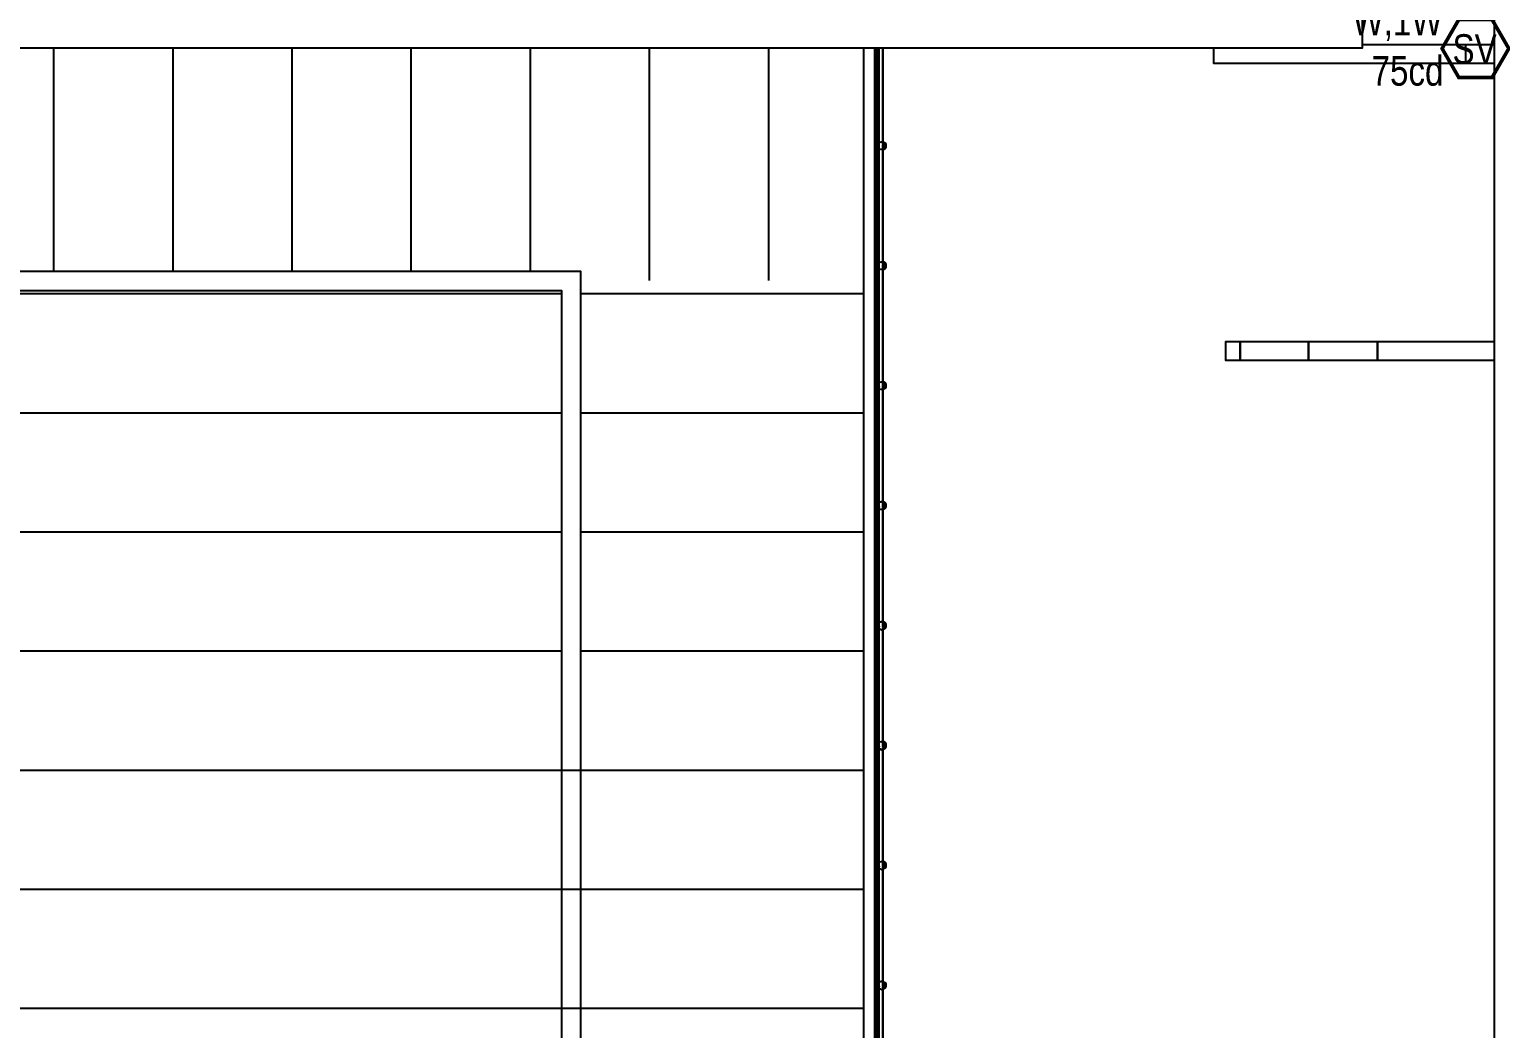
# Model space of a CAD drawing. Header units: inches. Extents: x 9349 to 17082, y 17684 to 25415.
# Drawn here: x 10446 to 11042, y 19723 to 20127 of the extents above; entities that cross this region are included whole.
import ezdxf
from ezdxf.enums import TextEntityAlignment as Align

# ---------------------------------------------------------------- set-up
doc = ezdxf.new("R2010")
doc.units = ezdxf.units.IN
doc.header["$LTSCALE"] = 0.25
doc.header["$MEASUREMENT"] = 0
doc.layers.add('BACKGROUND', color=8, linetype='Continuous')
doc.layers.add('SPEAKER STROBE', color=1, linetype='Continuous')
doc.styles.add('Arial', font='arial.ttf', dxfattribs={"width": 0.8})

# ---------------------------------------------------------------- blocks, each defined once
blk = doc.blocks.new('G4-S7VM')
at = {"layer": 'SPEAKER STROBE', "const_width": 1.46}
blk.add_lwpolyline([(13.83, 0.21), (7.08, 11.9), (-6.42, 11.9), (-13.17, 0.21), (-6.42, -11.49), (7.08, -11.49)], close=True, dxfattribs=at)
at = {"layer": 'SPEAKER STROBE', "style": 'Arial', "width": 0.8}
blk.add_text('SV', height=12, dxfattribs=at).set_placement((0, 0), align=Align.MIDDLE)
for tag, p in [('Speaker_Circuit', (16.8, 11.52)), ('Visual_Circuit', (16.8, -8.82))]:
    blk.add_attdef(tag, text='', height=12, dxfattribs=at).set_placement(p, align=Align.MIDDLE_LEFT)
for tag, p in [('W', (-12.95, 11.52)), ('CANDELA', (-12.62, -8.82)), ('1/2W', (-12.62, -29.16))]:
    blk.add_attdef(tag, text='', height=12, dxfattribs=at).set_placement(p, align=Align.MIDDLE_RIGHT)

msp = doc.modelspace()

# ---------------------------------------------------------------- linework, layer by layer
at = {"layer": 'BACKGROUND'}
for points in [[(10602.82, 20269.75), (11039.32, 20269.75), (11039.32, 19220.6), (11056.36, 19220.6), (11056.36, 20269.75), (11056.36, 20286.78), (10602.82, 20286.78)], [(10791.82, 20119.64), (10791.82, 20080.75)], [(10790.22, 20080.1), (10790.22, 20080.42), (10790.22, 20080.1), (10790.22, 20079.46)], [(10791.82, 20080.42), (10791.82, 20080.1), (10791.82, 20079.46), (10791.82, 20032.21), (10791.82, 20079.46), (10791.82, 20080.1)], [(10791.82, 20079.46), (10792.14, 20079.46), (10792.14, 20080.1), (10791.82, 20080.42), (10792.14, 20080.1), (10792.14, 20079.46)], [(10792.14, 20079.46), (10792.14, 20080.1), (10792.14, 20079.78), (10792.14, 20080.42), (10792.14, 20079.78)], [(10792.14, 20080.42), (10792.14, 20079.78), (10792.14, 20079.46), (10792.14, 20079.78)], [(10790.22, 20031.89), (10790.22, 20031.57), (10790.22, 20030.92), (10790.22, 20031.57)], [(10791.82, 20031.89), (10791.82, 20031.57), (10791.82, 20030.92), (10791.82, 19983.35), (10791.82, 19983.03), (10791.82, 19982.39), (10791.82, 19934.82), (10791.82, 19934.5), (10791.82, 19933.85), (10791.82, 19934.5), (10791.82, 19934.82), (10791.82, 19982.39), (10791.82, 19983.03), (10791.82, 19983.35), (10791.82, 20030.92), (10791.82, 20031.57)], [(10791.82, 20030.92), (10792.14, 20030.92), (10792.14, 20031.57), (10791.82, 20031.89), (10792.14, 20031.57), (10792.14, 20030.92)], [(10792.14, 20030.92), (10792.14, 20031.57), (10792.14, 20031.25), (10792.14, 20031.89), (10792.14, 20031.25)], [(10792.14, 20031.89), (10792.14, 20031.25), (10792.14, 20030.92), (10792.14, 20031.25)], [(10620.18, 19502.17), (10661.97, 19502.17), (10661.97, 20021.28), (10231.89, 20021.28), (10231.89, 19502.17)], [(11039.32, 20000.71), (11039.32, 19993), (10992.07, 19993), (10964.11, 19993), (10936.47, 19993), (10930.68, 19993), (10930.68, 20000.71), (10936.47, 20000.71), (10964.11, 20000.71), (10992.07, 20000.71)], [(10936.47, 19993), (10936.47, 20000.71)], [(10964.11, 19993), (10964.11, 20000.71)], [(10992.07, 19993), (10992.07, 20000.71)], [(10790.22, 19983.35), (10790.22, 19983.03), (10790.22, 19982.39), (10790.54, 19982.39), (10790.22, 19982.39), (10790.22, 19983.03)], [(10791.82, 19982.39), (10792.14, 19982.39), (10792.14, 19983.03), (10791.82, 19983.35), (10792.14, 19983.03), (10792.14, 19982.39)], [(10791.82, 19982.39), (10792.14, 19982.39), (10792.14, 19983.03), (10791.82, 19983.35), (10792.14, 19983.03), (10792.14, 19982.39)], [(10792.14, 19982.39), (10792.14, 19983.03), (10792.14, 19982.71), (10792.14, 19983.35), (10792.14, 19982.71)], [(10792.14, 19983.35), (10792.14, 19982.71), (10792.14, 19982.39), (10792.14, 19982.71)], [(10790.22, 19934.82), (10790.22, 19934.5), (10790.22, 19933.85), (10790.54, 19933.85), (10790.22, 19933.85), (10790.22, 19934.5)], [(10792.14, 19934.82), (10792.14, 19934.17), (10792.14, 19934.5), (10791.82, 19934.82), (10792.14, 19934.5), (10792.14, 19933.85)], [(10791.82, 19933.53), (10791.82, 19886.28), (10791.82, 19885.96), (10791.82, 19885.32), (10791.82, 19885.96), (10791.82, 19886.28)], [(10790.22, 19886.28), (10790.22, 19885.96), (10790.22, 19885.32), (10790.54, 19885.32), (10790.22, 19885.32), (10790.22, 19885.96)], [(10791.82, 19885.32), (10791.82, 19885.96), (10791.82, 19886.28), (10792.14, 19885.96), (10792.14, 19885.32)], [(10791.82, 19885), (10791.82, 19837.75), (10791.82, 19837.42), (10791.82, 19836.78), (10791.82, 19837.42), (10791.82, 19837.75)], [(10792.14, 19885.32), (10792.14, 19885.96)], [(10790.22, 19837.42), (10790.22, 19837.75), (10790.22, 19836.78), (10790.22, 19837.75), (10790.22, 19836.78), (10790.54, 19836.78), (10790.22, 19836.78)], [(10790.22, 19837.75), (10790.22, 19837.42), (10790.22, 19836.78), (10790.22, 19837.42)], [(10790.22, 19789.21), (10790.22, 19788.25), (10790.22, 19788.89), (10790.22, 19789.21), (10790.22, 19836.46)], [(10791.82, 19836.78), (10791.82, 19837.42), (10791.82, 19837.75), (10792.14, 19837.42), (10792.14, 19836.78)], [(10791.82, 19836.46), (10791.82, 19789.21), (10791.82, 19788.89), (10791.82, 19788.25), (10791.82, 19788.89), (10791.82, 19789.21)], [(10792.14, 19836.78), (10792.14, 19837.42)], [(10790.22, 19788.25), (10790.22, 19788.89), (10790.22, 19789.21), (10790.22, 19788.89)], [(10790.22, 19740.67), (10790.22, 19739.71), (10790.22, 19740.35), (10790.22, 19740.67), (10790.22, 19787.92)], [(10791.82, 19788.25), (10791.82, 19788.89), (10791.82, 19789.21), (10792.14, 19788.89), (10792.14, 19788.25)], [(10791.82, 19787.92), (10791.82, 19740.67), (10791.82, 19740.35), (10791.82, 19739.71), (10791.82, 19740.35), (10791.82, 19740.67)], [(10792.14, 19788.25), (10792.14, 19788.89)], [(10790.22, 19739.71), (10790.22, 19740.35), (10790.22, 19740.67), (10790.22, 19740.35)], [(10790.22, 19692.14), (10790.22, 19691.17), (10790.22, 19691.82), (10790.22, 19692.14), (10790.22, 19739.39)], [(10791.82, 19739.71), (10791.82, 19740.35), (10791.82, 19740.67), (10792.14, 19740.35), (10792.14, 19739.71)], [(10791.82, 19739.39), (10791.82, 19692.14), (10791.82, 19691.82), (10791.82, 19691.17), (10791.82, 19691.82), (10791.82, 19692.14)], [(10792.14, 19739.71), (10792.14, 19740.35)]]:
    msp.add_lwpolyline(points, close=True, dxfattribs=at)
for points in [[(9868.04, 20268.78), (9868.04, 20119.64), (10985.97, 20119.64), (10985.97, 20215.42), (10774.79, 20215.42), (10774.79, 20269.75)], [(10985.97, 20120.92), (11027.75, 20120.92), (11039.32, 20120.92), (11039.32, 20113.21), (11027.75, 20113.21), (10925.86, 20113.21), (10925.86, 20119.64)], [(11027.75, 20120.92), (11027.75, 20113.21)], [(10627.89, 18989.5), (10627.89, 19280.39), (10661.97, 19280.39), (10669.68, 19280.39), (10669.68, 19398.35), (10669.68, 19406.07), (10627.89, 19406.07), (10627.89, 19494.46), (10661.97, 19494.46), (10669.68, 19494.46), (10669.68, 20021.28), (10669.68, 20029), (10231.57, 20029), (10231.57, 20119.64)], [(10456.25, 20119.64), (10456.25, 20029)], [(10504.47, 20119.64), (10504.47, 20029)], [(10552.68, 20119.64), (10552.68, 20029)], [(10600.89, 20119.64), (10600.89, 20029)], [(10649.11, 20119.64), (10649.11, 20029)], [(10697.32, 20119.64), (10697.32, 20025.46)], [(10745.54, 20119.64), (10745.54, 20025.46)], [(10760.64, 19068.89), (10760.64, 19071.14), (10784.11, 19071.14), (10784.11, 20119.64)], [(10788.61, 19071.14), (10788.61, 20119.64)], [(10789.25, 20119.64), (10789.25, 19071.14), (10789.25, 19068.89)], [(10789.89, 20080.1), (10790.22, 20079.46), (10790.22, 20080.1), (10790.22, 20080.42), (10790.22, 20080.1), (10790.22, 20079.46), (10790.22, 20080.1), (10790.22, 20080.42), (10790.22, 20119.64), (10790.22, 20080.42), (10790.22, 20119.64)], [(10791.82, 20080.75), (10791.82, 20119.64)], [(10789.25, 20080.42), (10789.57, 20081.07), (10790.22, 20081.71)], [(10790.22, 20078.17), (10789.57, 20078.82), (10789.25, 20079.46)], [(10792.14, 20078.5), (10792.47, 20079.14), (10792.79, 20080.1), (10792.47, 20081.07), (10791.5, 20081.39), (10791.18, 20081.39), (10790.22, 20081.07), (10789.89, 20080.42), (10789.57, 20079.78), (10789.89, 20078.82), (10790.54, 20078.5)], [(10790.22, 20081.07), (10789.89, 20080.42), (10789.57, 20079.78), (10789.89, 20078.82), (10790.86, 20078.5), (10791.18, 20078.5), (10792.14, 20078.5), (10792.47, 20079.14), (10792.79, 20080.1), (10792.47, 20081.07), (10791.82, 20081.07)], [(10790.22, 20080.1), (10790.22, 20080.42)], [(10790.22, 20080.1), (10790.22, 20080.42)], [(10790.22, 20080.1), (10790.22, 20080.42)], [(10790.22, 20080.1), (10790.22, 20080.42)], [(10790.22, 20080.1), (10790.22, 20080.42)], [(10790.22, 20080.1), (10790.22, 20080.42)], [(10790.22, 20080.1), (10790.22, 20079.46)], [(10790.22, 20079.46), (10790.22, 20080.1)], [(10790.22, 20079.46), (10790.22, 20080.1)], [(10790.22, 20079.46), (10790.22, 20080.1)], [(10790.22, 20079.46), (10790.22, 20080.1)], [(10790.22, 20079.46), (10790.22, 20080.1)], [(10790.22, 20079.46), (10790.22, 20080.1)], [(10790.22, 20079.46), (10790.22, 20080.1)], [(10790.22, 20079.46), (10790.22, 20079.46)], [(10790.22, 20079.46), (10790.22, 20079.46)], [(10790.22, 20079.46), (10790.22, 20079.46)], [(10790.22, 20079.46), (10790.22, 20079.46)], [(10790.22, 20079.46), (10790.22, 20079.46)], [(10790.22, 20079.46), (10790.22, 20079.46)], [(10790.22, 20079.46), (10790.22, 20079.46)], [(10790.22, 20079.46), (10790.22, 20079.46)], [(10791.82, 20081.71), (10792.79, 20081.07), (10793.11, 20080.42), (10793.11, 20079.46), (10792.79, 20078.82), (10791.82, 20078.17)], [(10791.82, 20032.21), (10791.82, 20079.46), (10791.82, 20080.1), (10791.82, 20080.42), (10792.14, 20080.1), (10792.14, 20079.46), (10791.82, 20079.46), (10792.14, 20079.46), (10792.14, 20080.1), (10791.82, 20080.42), (10792.14, 20080.1), (10792.14, 20079.46), (10791.82, 20079.46), (10792.14, 20079.46), (10792.14, 20080.1), (10791.82, 20080.42)], [(10791.82, 20080.42), (10792.14, 20080.1)], [(10791.82, 20080.42), (10792.14, 20080.1)], [(10792.14, 20079.46), (10791.82, 20079.46)], [(10792.14, 20079.46), (10791.82, 20079.46)], [(10792.14, 20080.1), (10792.14, 20079.46)], [(10792.14, 20080.1), (10792.14, 20079.46)], [(10789.25, 20031.89), (10789.57, 20032.53), (10790.22, 20033.17)], [(10790.22, 20029.64), (10789.57, 20030.28), (10789.25, 20030.92)], [(10792.14, 20029.96), (10792.47, 20030.6), (10792.79, 20031.57), (10792.47, 20032.53), (10791.5, 20032.85), (10791.18, 20032.85), (10790.22, 20032.53), (10789.89, 20031.89), (10789.57, 20031.25), (10789.89, 20030.28), (10790.54, 20029.96)], [(10790.22, 20032.53), (10789.89, 20031.89), (10789.57, 20031.25), (10789.89, 20030.28), (10790.86, 20029.96), (10791.18, 20029.96), (10792.14, 20029.96), (10792.47, 20030.6), (10792.79, 20031.57), (10792.47, 20032.53), (10791.82, 20032.53)], [(10789.89, 20031.57), (10790.22, 20030.92), (10790.22, 20031.57), (10790.22, 20031.89), (10790.22, 20031.57), (10790.22, 20030.92), (10790.22, 20031.57), (10790.22, 20030.92), (10790.22, 20031.57), (10790.22, 20031.89), (10790.22, 20031.57), (10790.22, 20030.92), (10790.22, 20031.57), (10790.22, 20031.89), (10790.22, 20031.57), (10790.22, 20030.92), (10790.22, 20031.57), (10790.22, 20031.89), (10790.22, 20031.57), (10790.22, 20030.92), (10790.22, 20031.57), (10790.22, 20031.89)], [(10790.22, 20030.92), (10790.22, 20030.92)], [(10790.22, 20030.92), (10790.22, 20030.92)], [(10790.22, 20030.92), (10790.22, 20030.92)], [(10790.22, 20030.92), (10790.22, 20030.92)], [(10790.22, 20030.92), (10790.22, 20030.92)], [(10790.22, 20030.92), (10790.22, 20030.92)], [(10790.22, 20030.92), (10790.22, 20030.92)], [(10790.22, 20030.92), (10790.22, 20030.92)], [(10791.82, 20033.17), (10792.79, 20032.53), (10793.11, 20031.89), (10793.11, 20030.92), (10792.79, 20030.28), (10791.82, 20029.64)], [(10792.14, 19933.85), (10791.82, 19933.85), (10792.14, 19933.85), (10792.14, 19934.5), (10791.82, 19934.82), (10792.14, 19934.5), (10792.14, 19933.85), (10791.82, 19933.85), (10791.82, 19934.5), (10791.82, 19934.82), (10791.82, 19982.39), (10791.82, 19983.03), (10791.82, 19983.35), (10791.82, 20030.92), (10791.82, 20031.57), (10791.82, 20031.89), (10792.14, 20031.57), (10792.14, 20030.92), (10791.82, 20030.92), (10792.14, 20030.92), (10792.14, 20031.57), (10791.82, 20031.89), (10792.14, 20031.57), (10792.14, 20030.92), (10791.82, 20030.92), (10792.14, 20030.92), (10792.14, 20031.57), (10791.82, 20031.89)], [(10791.82, 20031.89), (10792.14, 20031.57)], [(10791.82, 20031.89), (10792.14, 20031.57)], [(10792.14, 20030.92), (10791.82, 20030.92)], [(10792.14, 20030.92), (10791.82, 20030.92)], [(10792.14, 20031.57), (10792.14, 20030.92)], [(10792.14, 20031.57), (10792.14, 20030.92)], [(10661.97, 20020), (10231.89, 20020)], [(10784.11, 20020), (10669.68, 20020)], [(10789.25, 19983.35), (10789.57, 19984), (10790.22, 19984.64)], [(10792.14, 19981.42), (10792.47, 19982.07), (10792.79, 19983.03), (10792.47, 19984), (10791.5, 19984.32), (10791.18, 19984.32), (10790.22, 19984), (10789.89, 19983.35), (10789.57, 19982.71), (10789.89, 19981.75), (10790.54, 19981.42)], [(10790.22, 19984), (10789.89, 19983.35), (10789.57, 19982.71), (10789.89, 19981.75), (10790.86, 19981.42), (10791.18, 19981.42), (10792.14, 19981.42), (10792.47, 19982.07), (10792.79, 19983.03), (10792.47, 19984), (10791.82, 19984)], [(10789.89, 19983.03), (10790.22, 19982.39), (10790.22, 19983.03), (10790.22, 19983.35), (10790.22, 19983.03), (10790.22, 19982.39), (10790.22, 19983.03), (10790.22, 19983.35), (10790.22, 19983.03), (10790.22, 19982.39), (10790.54, 19982.39), (10790.22, 19982.39), (10790.22, 19983.03), (10790.22, 19983.35), (10790.22, 19983.03), (10790.22, 19982.39), (10790.54, 19982.39), (10790.22, 19982.39), (10790.22, 19983.03), (10790.22, 19982.39), (10790.22, 19983.03), (10790.22, 19983.35), (10790.22, 19983.03), (10790.22, 19983.35)], [(10791.82, 19984.64), (10792.79, 19984), (10793.11, 19983.35), (10793.11, 19982.39), (10792.79, 19981.75), (10791.82, 19981.1)], [(10791.82, 19983.35), (10792.14, 19983.03)], [(10791.82, 19983.35), (10792.14, 19983.03)], [(10791.82, 19983.35), (10792.14, 19983.03)], [(10791.82, 19983.35), (10792.14, 19983.03)], [(10790.22, 19981.1), (10789.57, 19981.75), (10789.25, 19982.39)], [(10790.22, 19983.03), (10790.22, 19982.39)], [(10790.22, 19982.39), (10790.22, 19983.03)], [(10790.54, 19982.39), (10790.22, 19982.39)], [(10790.54, 19982.39), (10790.22, 19982.39)], [(10792.14, 19982.39), (10791.82, 19982.39)], [(10792.14, 19982.39), (10791.82, 19982.39)], [(10792.14, 19982.39), (10791.82, 19982.39)], [(10792.14, 19982.39), (10791.82, 19982.39)], [(10792.14, 19983.03), (10792.14, 19982.39)], [(10792.14, 19983.03), (10792.14, 19982.39)], [(10792.14, 19983.03), (10792.14, 19982.39)], [(10792.14, 19983.03), (10792.14, 19982.39)], [(10661.97, 19971.78), (10231.89, 19971.78)], [(10784.11, 19971.78), (10669.68, 19971.78)], [(10789.25, 19934.82), (10789.57, 19935.46), (10790.22, 19936.1)], [(10792.14, 19932.89), (10792.47, 19933.53), (10792.79, 19934.5), (10792.47, 19935.14), (10791.5, 19935.78), (10791.18, 19935.78), (10790.22, 19935.46), (10789.89, 19934.82), (10789.57, 19934.17), (10789.89, 19933.21), (10790.54, 19932.89)], [(10791.82, 19936.1), (10792.79, 19935.46), (10793.11, 19934.82), (10793.11, 19933.85), (10792.79, 19933.21), (10791.82, 19932.57)], [(10790.22, 19935.46), (10789.89, 19934.82), (10789.57, 19934.17), (10789.89, 19933.21), (10790.86, 19932.89), (10791.18, 19932.89), (10792.14, 19932.89), (10792.47, 19933.53), (10792.79, 19934.5), (10792.47, 19935.14), (10791.82, 19935.46)], [(10790.22, 19932.57), (10789.57, 19933.21), (10789.57, 19933.53)], [(10789.89, 19934.5), (10790.22, 19933.85), (10790.22, 19934.5), (10790.22, 19934.82), (10790.22, 19934.5), (10790.22, 19933.85), (10790.22, 19934.5), (10790.22, 19934.82), (10790.22, 19934.5), (10790.22, 19933.85), (10790.54, 19933.85), (10790.22, 19933.85), (10790.22, 19934.5), (10790.22, 19934.82), (10790.22, 19934.5), (10790.22, 19933.85), (10790.54, 19933.85), (10790.22, 19933.85), (10790.22, 19934.5), (10790.22, 19933.85), (10790.22, 19934.5), (10790.22, 19934.82), (10790.22, 19934.5), (10790.22, 19934.82)], [(10790.22, 19934.5), (10790.22, 19933.85)], [(10790.22, 19933.85), (10790.22, 19934.5)], [(10790.54, 19933.85), (10790.22, 19933.85)], [(10790.54, 19933.85), (10790.22, 19933.85)], [(10792.14, 19934.17), (10792.14, 19934.82), (10792.14, 19934.17), (10792.14, 19933.85), (10792.14, 19934.17), (10792.14, 19933.85), (10792.14, 19934.5), (10791.82, 19934.82), (10792.14, 19934.5), (10791.82, 19934.82), (10792.14, 19934.5), (10792.14, 19933.85), (10792.14, 19934.5), (10792.14, 19933.85), (10792.14, 19934.5), (10792.14, 19933.85), (10791.82, 19933.85), (10792.14, 19933.85), (10791.82, 19933.85), (10792.14, 19933.85), (10791.82, 19933.85)], [(10792.14, 19885.64), (10792.14, 19886.28), (10792.14, 19885.64), (10792.14, 19885.32), (10792.14, 19885.64), (10792.14, 19885.32), (10792.14, 19886.28), (10792.14, 19885.64), (10792.14, 19885.96), (10791.82, 19886.28), (10791.82, 19933.53)], [(10661.97, 19923.57), (10231.89, 19923.57)], [(10784.11, 19923.57), (10669.68, 19923.57)], [(10789.25, 19886.28), (10789.57, 19886.92), (10790.22, 19887.57)], [(10790.22, 19884.03), (10789.57, 19884.67), (10789.25, 19885.32)], [(10792.14, 19884.35), (10792.47, 19885), (10792.79, 19885.96), (10792.47, 19886.6), (10791.5, 19887.25), (10791.18, 19887.25), (10790.22, 19886.92), (10789.89, 19886.28), (10789.57, 19885.64), (10789.89, 19884.67), (10790.54, 19884.35)], [(10790.22, 19886.92), (10789.89, 19886.28), (10789.57, 19885.64), (10789.89, 19884.67), (10790.86, 19884.35), (10791.18, 19884.03), (10792.14, 19884.35), (10792.47, 19885), (10792.79, 19885.96), (10792.47, 19886.6), (10791.82, 19886.92)], [(10789.89, 19885.96), (10790.22, 19885.32), (10790.22, 19885.96), (10790.22, 19886.28), (10790.22, 19885.96), (10790.22, 19885.32), (10790.22, 19885.96), (10790.22, 19886.28), (10790.22, 19885.96), (10790.22, 19885.32), (10790.54, 19885.32), (10790.22, 19885.32), (10790.22, 19885.96), (10790.22, 19886.28), (10790.22, 19885.96), (10790.22, 19885.32), (10790.54, 19885.32), (10790.22, 19885.32), (10790.22, 19885.96), (10790.22, 19885.32), (10790.22, 19885.96), (10790.22, 19886.28), (10790.22, 19885.96), (10790.22, 19886.28)], [(10790.22, 19885.96), (10790.22, 19885.32)], [(10790.22, 19885.32), (10790.22, 19885.96)], [(10790.54, 19885.32), (10790.22, 19885.32)], [(10790.54, 19885.32), (10790.22, 19885.32)], [(10791.82, 19887.57), (10792.79, 19886.92), (10793.11, 19886.28), (10793.11, 19885.32), (10792.79, 19884.67), (10791.82, 19884.03)], [(10791.82, 19886.28), (10792.14, 19885.96)], [(10791.82, 19886.28), (10792.14, 19885.96)], [(10791.82, 19886.28), (10792.14, 19885.96)], [(10791.82, 19886.28), (10792.14, 19885.96)], [(10791.82, 19886.28), (10792.14, 19885.96)], [(10791.82, 19886.28), (10792.14, 19885.96)], [(10792.14, 19885.32), (10791.82, 19885.32)], [(10792.14, 19885.32), (10791.82, 19885.32)], [(10792.14, 19885.32), (10791.82, 19885.32)], [(10792.14, 19885.32), (10791.82, 19885.32)], [(10792.14, 19885.32), (10791.82, 19885.32)], [(10792.14, 19885.32), (10791.82, 19885.32)], [(10792.14, 19885.32), (10791.82, 19885.32)], [(10792.14, 19837.1), (10792.14, 19837.75), (10792.14, 19837.1), (10792.14, 19836.78), (10792.14, 19837.1), (10792.14, 19836.78), (10792.14, 19837.75), (10792.14, 19837.1), (10792.14, 19837.42), (10791.82, 19837.75), (10791.82, 19885)], [(10792.14, 19885.96), (10792.14, 19885.32)], [(10792.14, 19885.96), (10792.14, 19885.32)], [(10792.14, 19885.96), (10792.14, 19885.32)], [(10792.14, 19885.96), (10792.14, 19885.32)], [(10792.14, 19885.96), (10792.14, 19885.32)], [(10792.14, 19885.96), (10792.14, 19885.32)], [(10661.97, 19875.35), (10231.89, 19875.35)], [(10784.11, 19875.35), (10669.68, 19875.35)], [(10789.25, 19837.75), (10789.57, 19838.39), (10790.22, 19839.03)], [(10790.22, 19835.5), (10789.57, 19836.14), (10789.25, 19836.78)], [(10792.14, 19835.82), (10792.47, 19836.46), (10792.79, 19837.42), (10792.47, 19838.07), (10791.5, 19838.71), (10791.18, 19838.71), (10790.22, 19838.39), (10789.89, 19837.75), (10789.57, 19837.1), (10789.89, 19836.14), (10790.54, 19835.82)], [(10790.22, 19838.39), (10789.89, 19837.75), (10789.57, 19837.1), (10789.89, 19836.14), (10790.86, 19835.82), (10791.18, 19835.5), (10792.14, 19835.82), (10792.47, 19836.46), (10792.79, 19837.42), (10792.47, 19838.07), (10791.82, 19838.39)], [(10789.89, 19837.42), (10790.22, 19836.78)], [(10790.22, 19836.46), (10790.22, 19789.21), (10790.22, 19788.25), (10790.22, 19788.89), (10790.22, 19789.21), (10790.22, 19788.89), (10790.22, 19788.25), (10790.54, 19788.25), (10790.22, 19788.25), (10790.22, 19788.89), (10790.22, 19789.21), (10790.22, 19788.25), (10789.89, 19788.89)], [(10790.22, 19837.75), (10790.22, 19837.42)], [(10790.22, 19837.75), (10790.22, 19837.42)], [(10790.22, 19837.42), (10790.22, 19837.75)], [(10790.22, 19837.42), (10790.22, 19837.75)], [(10790.22, 19837.42), (10790.22, 19837.75)], [(10790.22, 19837.42), (10790.22, 19837.75)], [(10790.22, 19837.42), (10790.22, 19837.75)], [(10790.22, 19837.42), (10790.22, 19837.75)], [(10790.22, 19837.42), (10790.22, 19836.78)], [(10790.22, 19837.42), (10790.22, 19836.78)], [(10790.22, 19837.42), (10790.22, 19836.78)], [(10790.22, 19837.42), (10790.22, 19836.78)], [(10790.22, 19836.78), (10790.22, 19837.42)], [(10790.22, 19836.78), (10790.22, 19837.42)], [(10790.22, 19836.78), (10790.22, 19837.42)], [(10790.22, 19836.78), (10790.22, 19837.42)], [(10790.22, 19836.78), (10790.22, 19837.42)], [(10790.22, 19836.78), (10790.22, 19837.42)], [(10790.22, 19836.78), (10790.22, 19836.78)], [(10790.22, 19836.78), (10790.22, 19836.78)], [(10790.22, 19836.78), (10790.22, 19836.78)], [(10790.54, 19836.78), (10790.22, 19836.78)], [(10790.54, 19836.78), (10790.22, 19836.78)], [(10790.54, 19836.78), (10790.22, 19836.78)], [(10790.54, 19836.78), (10790.22, 19836.78)], [(10790.54, 19836.78), (10790.22, 19836.78)], [(10790.54, 19836.78), (10790.22, 19836.78)], [(10791.82, 19839.03), (10792.79, 19838.39), (10793.11, 19837.75), (10793.11, 19836.78), (10792.79, 19836.14), (10791.82, 19835.5)], [(10791.82, 19837.75), (10792.14, 19837.42)], [(10791.82, 19837.75), (10792.14, 19837.42)], [(10791.82, 19837.75), (10792.14, 19837.42)], [(10791.82, 19837.75), (10792.14, 19837.42)], [(10791.82, 19837.75), (10792.14, 19837.42)], [(10791.82, 19837.75), (10792.14, 19837.42)], [(10792.14, 19836.78), (10791.82, 19836.78)], [(10792.14, 19836.78), (10791.82, 19836.78)], [(10792.14, 19836.78), (10791.82, 19836.78)], [(10792.14, 19836.78), (10791.82, 19836.78)], [(10792.14, 19836.78), (10791.82, 19836.78)], [(10792.14, 19836.78), (10791.82, 19836.78)], [(10792.14, 19836.78), (10791.82, 19836.78)], [(10792.14, 19788.57), (10792.14, 19789.21), (10792.14, 19788.57), (10792.14, 19788.25), (10792.14, 19788.57), (10792.14, 19788.25), (10792.14, 19789.21), (10792.14, 19788.57), (10792.14, 19788.89), (10791.82, 19789.21), (10791.82, 19836.46)], [(10792.14, 19837.42), (10792.14, 19836.78)], [(10792.14, 19837.42), (10792.14, 19836.78)], [(10792.14, 19837.42), (10792.14, 19836.78)], [(10792.14, 19837.42), (10792.14, 19836.78)], [(10792.14, 19837.42), (10792.14, 19836.78)], [(10792.14, 19837.42), (10792.14, 19836.78)], [(10789.25, 19789.21), (10789.57, 19789.85), (10790.22, 19790.5)], [(10790.22, 19786.96), (10789.57, 19787.6), (10789.25, 19788.25)], [(10792.14, 19787.28), (10792.47, 19787.92), (10792.79, 19788.89), (10792.47, 19789.53), (10791.5, 19790.17), (10791.18, 19790.17), (10790.22, 19789.85), (10789.89, 19789.21), (10789.57, 19788.57), (10789.89, 19787.6), (10790.54, 19787.28)], [(10790.22, 19789.85), (10789.89, 19789.21), (10789.57, 19788.57), (10789.89, 19787.6), (10790.86, 19787.28), (10791.18, 19786.96), (10792.14, 19787.28), (10792.47, 19787.92), (10792.79, 19788.89), (10792.47, 19789.53), (10791.82, 19789.85)], [(10790.22, 19787.92), (10790.22, 19740.67), (10790.22, 19739.71), (10790.22, 19740.35), (10790.22, 19740.67), (10790.22, 19740.35), (10790.22, 19739.71), (10790.54, 19739.71), (10790.22, 19739.71), (10790.22, 19740.35), (10790.22, 19740.67), (10790.22, 19739.71), (10789.89, 19740.35)], [(10790.22, 19788.25), (10790.54, 19788.25), (10790.22, 19788.25), (10790.22, 19788.89), (10790.22, 19789.21)], [(10790.22, 19788.89), (10790.22, 19789.21)], [(10790.22, 19788.89), (10790.22, 19789.21)], [(10790.22, 19788.89), (10790.22, 19789.21)], [(10790.22, 19788.89), (10790.22, 19789.21)], [(10790.22, 19788.89), (10790.22, 19788.25)], [(10790.22, 19788.25), (10790.22, 19788.89)], [(10790.22, 19788.25), (10790.22, 19788.89)], [(10790.22, 19788.25), (10790.22, 19788.89)], [(10790.22, 19788.25), (10790.22, 19788.89)], [(10790.22, 19788.25), (10790.22, 19788.89)], [(10790.22, 19788.25), (10790.22, 19788.25)], [(10790.22, 19788.25), (10790.22, 19788.25)], [(10790.22, 19788.25), (10790.22, 19788.25)], [(10790.54, 19788.25), (10790.22, 19788.25)], [(10790.54, 19788.25), (10790.22, 19788.25)], [(10790.54, 19788.25), (10790.22, 19788.25)], [(10790.54, 19788.25), (10790.22, 19788.25)], [(10791.82, 19790.5), (10792.79, 19789.85), (10793.11, 19789.21), (10793.11, 19788.25), (10792.79, 19787.6), (10791.82, 19786.96)], [(10791.82, 19789.21), (10792.14, 19788.89)], [(10791.82, 19789.21), (10792.14, 19788.89)], [(10791.82, 19789.21), (10792.14, 19788.89)], [(10791.82, 19789.21), (10792.14, 19788.89)], [(10791.82, 19789.21), (10792.14, 19788.89)], [(10791.82, 19789.21), (10792.14, 19788.89)], [(10792.14, 19788.25), (10791.82, 19788.25)], [(10792.14, 19788.25), (10791.82, 19788.25)], [(10792.14, 19788.25), (10791.82, 19788.25)], [(10792.14, 19788.25), (10791.82, 19788.25)], [(10792.14, 19788.25), (10791.82, 19788.25)], [(10792.14, 19788.25), (10791.82, 19788.25)], [(10792.14, 19788.25), (10791.82, 19788.25)], [(10792.14, 19740.03), (10792.14, 19740.67), (10792.14, 19740.03), (10792.14, 19739.71), (10792.14, 19740.03), (10792.14, 19739.71), (10792.14, 19740.67), (10792.14, 19740.03), (10792.14, 19740.35), (10791.82, 19740.67), (10791.82, 19787.92)], [(10792.14, 19788.89), (10792.14, 19788.25)], [(10792.14, 19788.89), (10792.14, 19788.25)], [(10792.14, 19788.89), (10792.14, 19788.25)], [(10792.14, 19788.89), (10792.14, 19788.25)], [(10792.14, 19788.89), (10792.14, 19788.25)], [(10792.14, 19788.89), (10792.14, 19788.25)], [(10789.25, 19740.67), (10789.57, 19741.32), (10790.22, 19741.64)], [(10790.22, 19738.42), (10789.57, 19739.07), (10789.25, 19739.71)], [(10792.14, 19738.75), (10792.47, 19739.39), (10792.79, 19740.35), (10792.47, 19741), (10791.5, 19741.64), (10791.18, 19741.64), (10790.22, 19741.32), (10789.89, 19740.67), (10789.57, 19740.03), (10789.89, 19739.07), (10790.54, 19738.75)], [(10790.22, 19741.32), (10789.89, 19740.67), (10789.57, 19740.03), (10789.89, 19739.07), (10790.86, 19738.75), (10791.18, 19738.42), (10792.14, 19738.75), (10792.47, 19739.39), (10792.79, 19740.35), (10792.47, 19741), (10791.82, 19741.32)], [(10790.22, 19739.39), (10790.22, 19692.14), (10790.22, 19691.17), (10790.22, 19691.82), (10790.22, 19692.14), (10790.22, 19691.82), (10790.22, 19691.17), (10790.54, 19690.85), (10790.22, 19691.17), (10790.22, 19691.82), (10790.22, 19692.14), (10790.22, 19691.17), (10789.89, 19691.82)], [(10790.22, 19739.71), (10790.54, 19739.71), (10790.22, 19739.71), (10790.22, 19740.35), (10790.22, 19740.67)], [(10790.22, 19740.35), (10790.22, 19740.67)], [(10790.22, 19740.35), (10790.22, 19740.67)], [(10790.22, 19740.35), (10790.22, 19740.67)], [(10790.22, 19740.35), (10790.22, 19740.67)], [(10790.22, 19740.35), (10790.22, 19739.71)], [(10790.22, 19739.71), (10790.22, 19740.35)], [(10790.22, 19739.71), (10790.22, 19740.35)], [(10790.22, 19739.71), (10790.22, 19740.35)], [(10790.22, 19739.71), (10790.22, 19740.35)], [(10790.22, 19739.71), (10790.22, 19740.35)], [(10790.22, 19739.71), (10790.22, 19739.71)], [(10790.22, 19739.71), (10790.22, 19739.71)], [(10790.22, 19739.71), (10790.22, 19739.71)], [(10790.54, 19739.71), (10790.22, 19739.71)], [(10790.54, 19739.71), (10790.22, 19739.71)], [(10790.54, 19739.71), (10790.22, 19739.71)], [(10790.54, 19739.71), (10790.22, 19739.71)], [(10791.82, 19741.64), (10792.79, 19741.32), (10793.11, 19740.67), (10793.11, 19739.71), (10792.79, 19739.07), (10791.82, 19738.42)], [(10791.82, 19740.67), (10792.14, 19740.35)], [(10791.82, 19740.67), (10792.14, 19740.35)], [(10791.82, 19740.67), (10792.14, 19740.35)], [(10791.82, 19740.67), (10792.14, 19740.35)], [(10791.82, 19740.67), (10792.14, 19740.35)], [(10791.82, 19740.67), (10792.14, 19740.35)], [(10792.14, 19739.71), (10791.82, 19739.71)], [(10792.14, 19739.71), (10791.82, 19739.71)], [(10792.14, 19739.71), (10791.82, 19739.71)], [(10792.14, 19739.71), (10791.82, 19739.71)], [(10792.14, 19739.71), (10791.82, 19739.71)], [(10792.14, 19739.71), (10791.82, 19739.71)], [(10792.14, 19739.71), (10791.82, 19739.71)], [(10792.14, 19691.5), (10792.14, 19692.14), (10792.14, 19691.5), (10792.14, 19691.17), (10792.14, 19691.5), (10792.14, 19691.17), (10792.14, 19692.14), (10792.14, 19691.5), (10792.14, 19691.82), (10791.82, 19692.14), (10791.82, 19739.39)], [(10792.14, 19740.35), (10792.14, 19739.71)], [(10792.14, 19740.35), (10792.14, 19739.71)], [(10792.14, 19740.35), (10792.14, 19739.71)], [(10792.14, 19740.35), (10792.14, 19739.71)], [(10792.14, 19740.35), (10792.14, 19739.71)], [(10792.14, 19740.35), (10792.14, 19739.71)]]:
    msp.add_lwpolyline(points, dxfattribs=at)
at = {"layer": 'BACKGROUND', "ltscale": 0.245}
msp.add_lwpolyline([(10790.22, 19837.75), (10790.22, 19886.28), (10790.22, 19934.82), (10790.22, 19983.35), (10790.22, 20031.89), (10790.22, 20080.42), (10790.22, 20031.89), (10790.22, 19983.35), (10790.22, 19934.82), (10790.22, 19886.28)], close=True, dxfattribs=at)
msp.add_lwpolyline([(10790.22, 20080.42), (10790.22, 20031.89), (10790.22, 19983.35), (10790.22, 19934.82), (10790.22, 19886.28), (10790.22, 19837.75)], dxfattribs=at)
at = {"layer": 'BACKGROUND', "ltscale": 1.168333}
for points in [[(10784.11, 19827.14), (10231.89, 19827.14)], [(10784.11, 19778.92), (10231.89, 19778.92)], [(10784.11, 19730.71), (10231.89, 19730.71)]]:
    msp.add_lwpolyline(points, dxfattribs=at)

# ---------------------------------------------------------------- block references
at = {"layer": 'SPEAKER STROBE'}
msp.add_blockref('G4-S7VM', (11031.39, 20119.09), dxfattribs=at).add_auto_attribs({'W': 'W,1W', 'Speaker_Circuit': 'S1', 'Visual_Circuit': 'V3-2', 'CANDELA': '75cd'})

doc.saveas('drawing.dxf')
